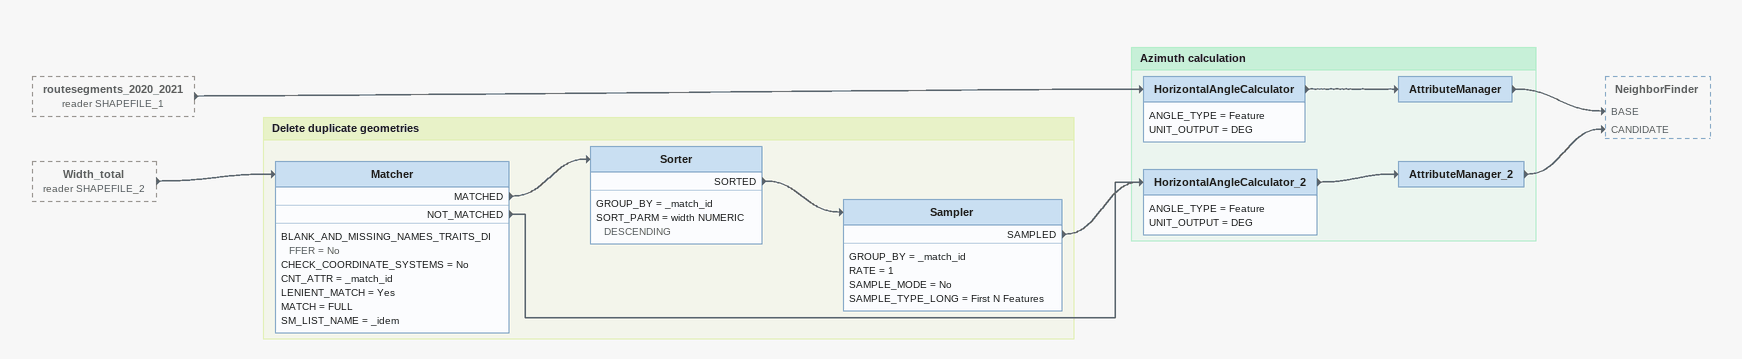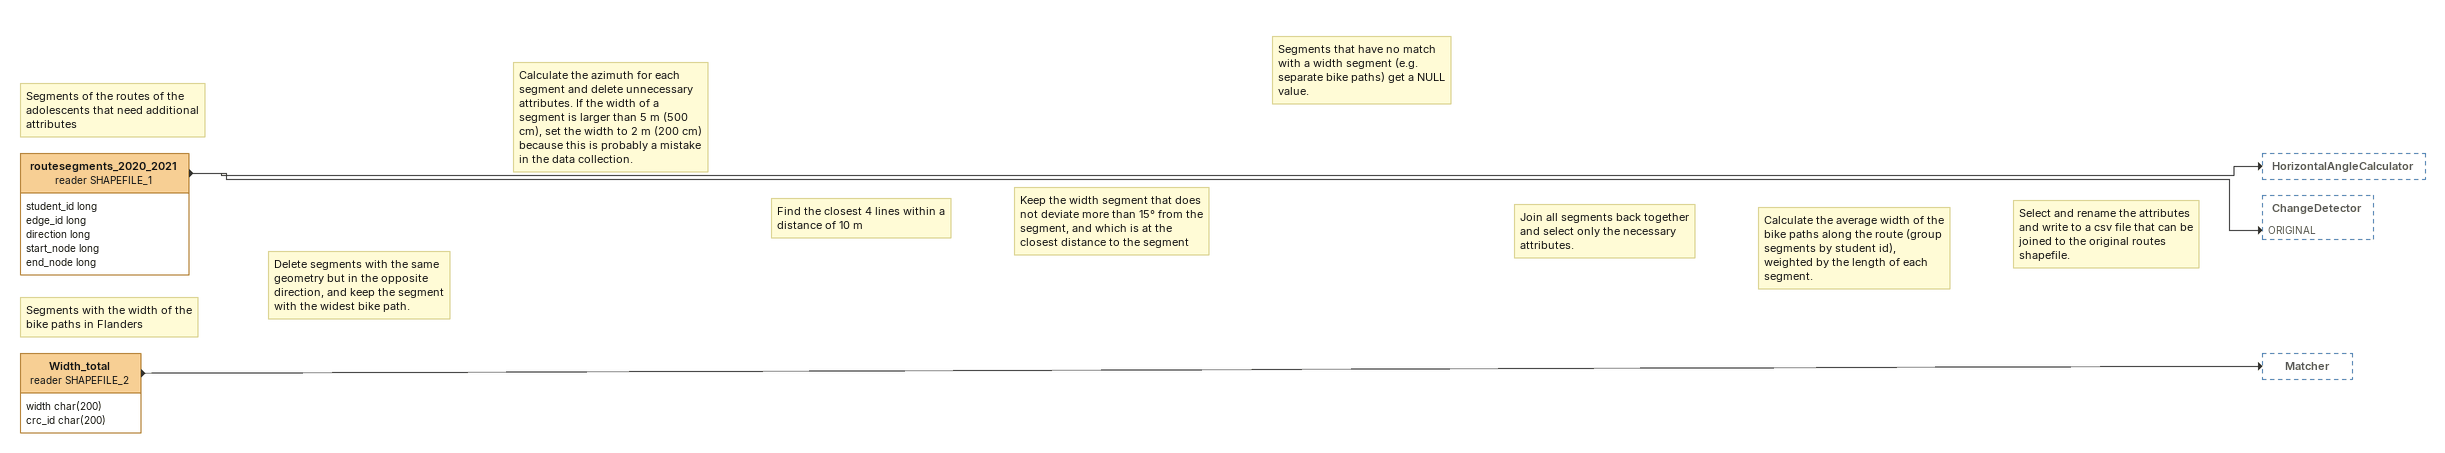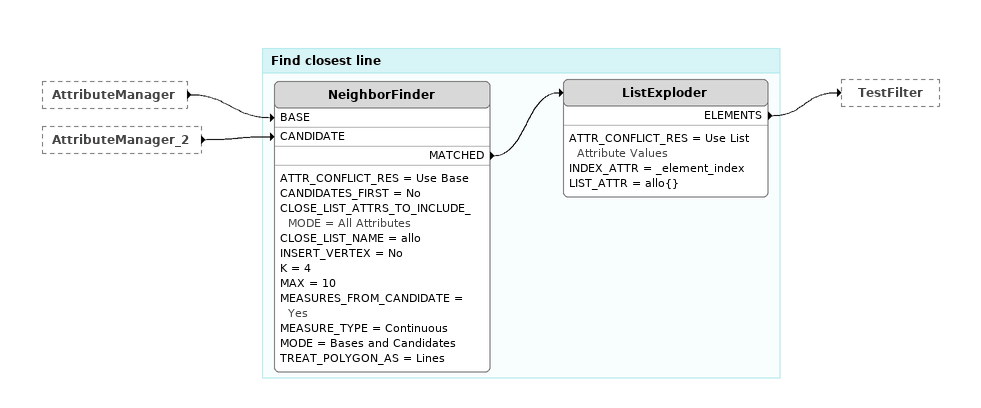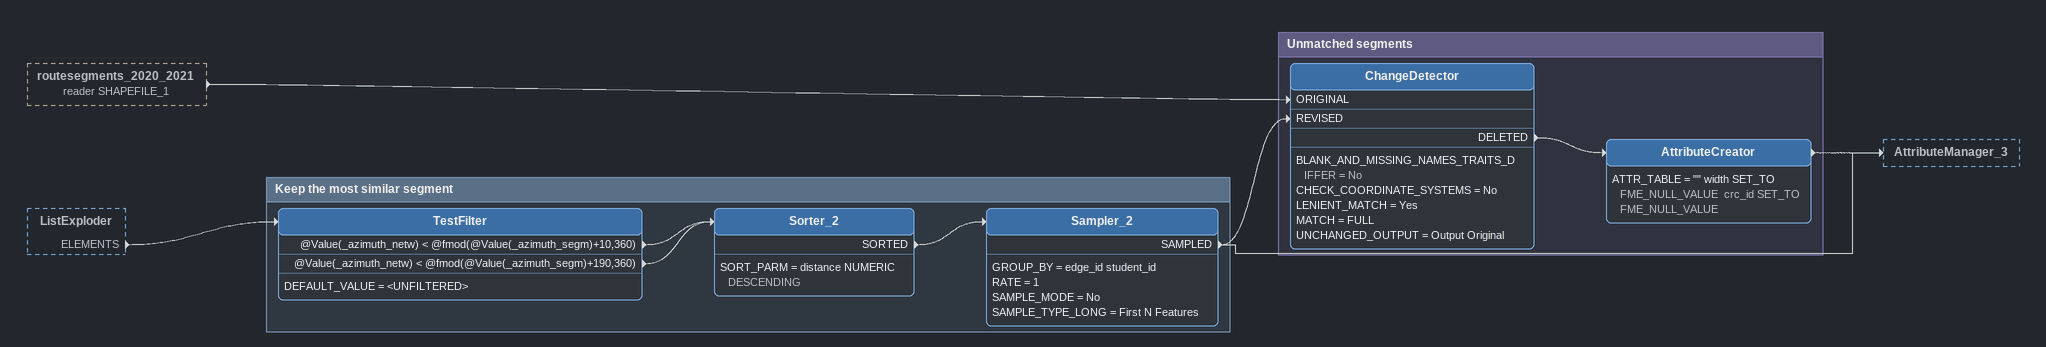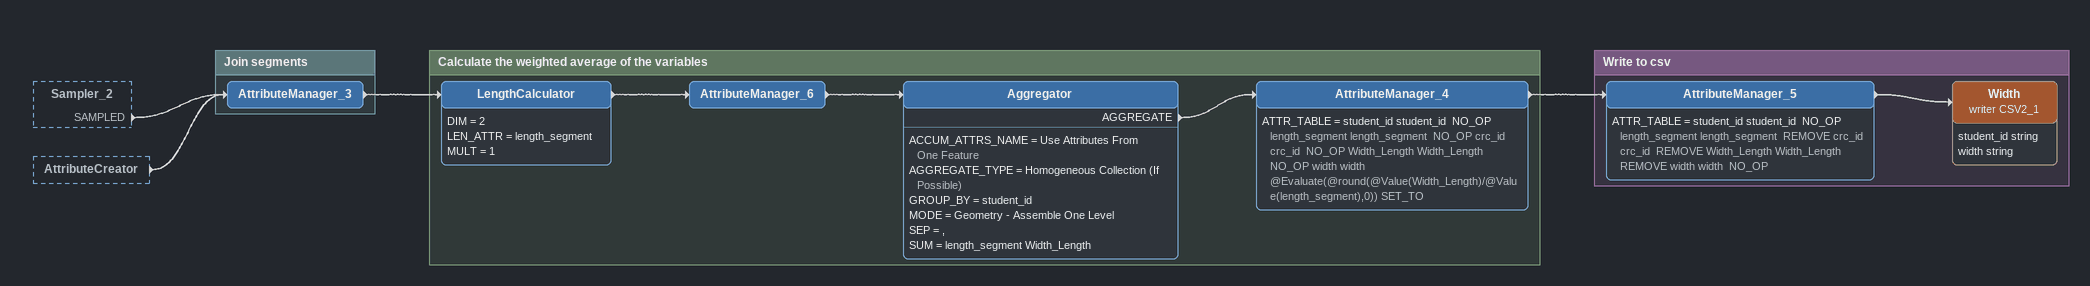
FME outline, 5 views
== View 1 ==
routesegments_2020_2021 (reader SHAPEFILE_1) [outside]
    -> HorizontalAngleCalculator
Width_total (reader SHAPEFILE_2) [outside]
    -> Matcher

Bookmark: Azimuth calculation
HorizontalAngleCalculator
    ANGLE_TYPE = Feature
    UNIT_OUTPUT = DEG
    -> AttributeManager
AttributeManager
    -> NeighborFinder [BASE]
HorizontalAngleCalculator_2
    ANGLE_TYPE = Feature
    UNIT_OUTPUT = DEG
    -> AttributeManager_2
AttributeManager_2
    -> NeighborFinder [CANDIDATE]

Bookmark: Delete duplicate geometries
Matcher
    BLANK_AND_MISSING_NAMES_TRAITS_DIFFER = No
    CHECK_COORDINATE_SYSTEMS = No
    CNT_ATTR = _match_id
    LENIENT_MATCH = Yes
    MATCH = FULL
    SM_LIST_NAME = _idem
    MATCHED -> Sorter
    NOT_MATCHED -> HorizontalAngleCalculator_2
Sorter
    GROUP_BY = _match_id
    SORT_PARM = width NUMERIC DESCENDING
    SORTED -> Sampler
Sampler
    GROUP_BY = _match_id
    RATE = 1
    SAMPLE_MODE = No
    SAMPLE_TYPE_LONG = First N Features
    SAMPLED -> HorizontalAngleCalculator_2

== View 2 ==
Note: Segments of the routes of the adolescents that need additional attributes
Note: Calculate the azimuth for each segment and delete unnecessary attributes. If the width of a segment is larger than 5 m (500 cm), set the width to 2 m (200 cm) because this is probably a mistake in the data collection.
Note: Find the closest 4 lines within a distance of 10 m
Note: Keep the width segment that does not deviate more than 15° from the segment, and which is at the closest distance to the segment
Note: Segments that have no match with a width segment (e.g. separate bike paths) get a NULL value.
Note: Join all segments back together and select only the necessary attributes.
Note: Calculate the average width of the bike paths along the route (group segments by student id), weighted by the length of each segment.
Note: Select and rename the attributes and write to a csv file that can be joined to the original routes shapefile.
routesegments_2020_2021 (reader SHAPEFILE_1)
    attributes: student_id long, edge_id long, direction long, start_node long, end_node long
    -> HorizontalAngleCalculator
    -> ChangeDetector [ORIGINAL]
Note: Segments with the width of the bike paths in Flanders
Note: Delete segments with the same geometry but in the opposite direction, and keep the segment with the widest bike path.
Width_total (reader SHAPEFILE_2)
    attributes: width char(200), crc_id char(200)
    -> Matcher

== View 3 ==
AttributeManager [outside]
    -> NeighborFinder [BASE]
AttributeManager_2 [outside]
    -> NeighborFinder [CANDIDATE]

Bookmark: Find closest line
NeighborFinder
    ATTR_CONFLICT_RES = Use Base
    CANDIDATES_FIRST = No
    CLOSE_LIST_ATTRS_TO_INCLUDE_MODE = All Attributes
    CLOSE_LIST_NAME = allo
    INSERT_VERTEX = No
    K = 4
    MAX = 10
    MEASURES_FROM_CANDIDATE = Yes
    MEASURE_TYPE = Continuous
    MODE = Bases and Candidates
    TREAT_POLYGON_AS = Lines
    MATCHED -> ListExploder
ListExploder
    ATTR_CONFLICT_RES = Use List Attribute Values
    INDEX_ATTR = _element_index
    LIST_ATTR = allo{}
    ELEMENTS -> TestFilter

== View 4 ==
routesegments_2020_2021 (reader SHAPEFILE_1) [outside]
    -> ChangeDetector [ORIGINAL]
ListExploder [outside]
    ELEMENTS -> TestFilter

Bookmark: Keep the most similar segment
TestFilter
    DEFAULT_VALUE = <UNFILTERED>
    @Value(_azimuth_netw) < @fmod(@Value(_azimuth_segm)+10,360) -> Sorter_2
    @Value(_azimuth_netw) < @fmod(@Value(_azimuth_segm)+190,360) -> Sorter_2
Sorter_2
    SORT_PARM = distance NUMERIC DESCENDING
    SORTED -> Sampler_2
Sampler_2
    GROUP_BY = edge_id student_id
    RATE = 1
    SAMPLE_MODE = No
    SAMPLE_TYPE_LONG = First N Features
    SAMPLED -> ChangeDetector [REVISED]
    SAMPLED -> AttributeManager_3

Bookmark: Unmatched segments
ChangeDetector
    BLANK_AND_MISSING_NAMES_TRAITS_DIFFER = No
    CHECK_COORDINATE_SYSTEMS = No
    LENIENT_MATCH = Yes
    MATCH = FULL
    UNCHANGED_OUTPUT = Output Original
    DELETED -> AttributeCreator
AttributeCreator
    ATTR_TABLE = "" width SET_TO FME_NULL_VALUE  crc_id SET_TO FME_NULL_VALUE
    -> AttributeManager_3

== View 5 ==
Sampler_2 [outside]
    SAMPLED -> AttributeManager_3
AttributeCreator [outside]
    -> AttributeManager_3

Bookmark: Join segments
AttributeManager_3
    -> LengthCalculator

Bookmark: Calculate the weighted average of the variables
LengthCalculator
    DIM = 2
    LEN_ATTR = length_segment
    MULT = 1
    -> AttributeManager_6
AttributeManager_6
    -> Aggregator
Aggregator
    ACCUM_ATTRS_NAME = Use Attributes From One Feature
    AGGREGATE_TYPE = Homogeneous Collection (If Possible)
    GROUP_BY = student_id
    MODE = Geometry - Assemble One Level
    SEP = ,
    SUM = length_segment Width_Length
    AGGREGATE -> AttributeManager_4
AttributeManager_4
    ATTR_TABLE = student_id student_id  NO_OP length_segment length_segment  NO_OP crc_id crc_id  NO_OP Width_Length Width_Length  NO_OP width width @Evaluate(@round(@Value(Width_Length)/@Value(length_segment),0)) SET_TO
    -> AttributeManager_5

Bookmark: Write to csv
AttributeManager_5
    ATTR_TABLE = student_id student_id  NO_OP length_segment length_segment  REMOVE crc_id crc_id  REMOVE Width_Length Width_Length  REMOVE width width  NO_OP
    -> Width (writer CSV2_1)
Width (writer CSV2_1)
    attributes: student_id string, width string
